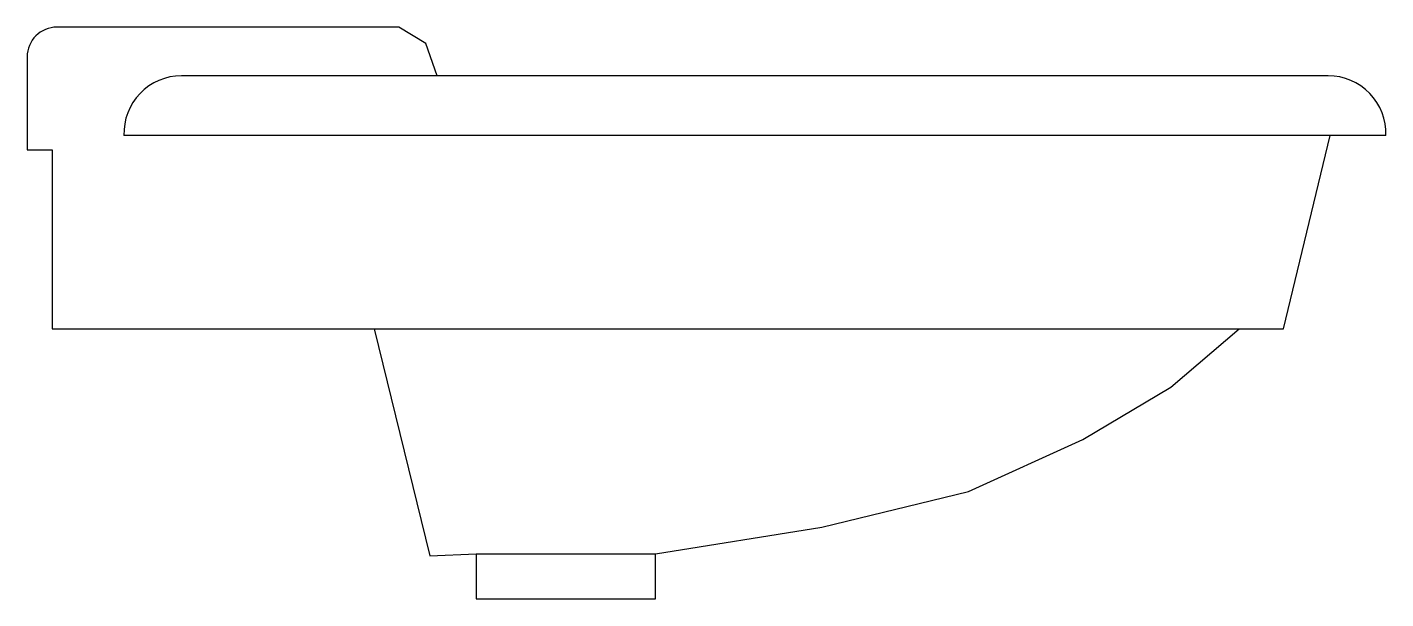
# Model space of a CAD drawing. Header units: millimetres. Extents: x -2916.571 to -2916.116, y 2959.405 to 2959.597.
import ezdxf

# ---------------------------------------------------------------- set-up
doc = ezdxf.new("R2010")
doc.units = ezdxf.units.MM
doc.header["$LTSCALE"] = 10
doc.layers.add('banheiro_louças', color=2, linetype='Continuous')

msp = doc.modelspace()

# ---------------------------------------------------------------- linework, layer by layer
at = {"layer": 'banheiro_louças'}
for p, q in [((-2916.446527525708, 2959.596512392194), (-2916.561096593245, 2959.596512392194)), ((-2916.437492085562, 2959.591076947121), (-2916.446527525708, 2959.596512392194)), ((-2916.433726427987, 2959.580199776207), (-2916.437492085562, 2959.591076947121)), ((-2916.571096593244, 2959.586512392194), (-2916.571096593244, 2959.555406419135)), ((-2916.433726427987, 2959.580199776207), (-2916.519395163828, 2959.580199776207)), ((-2916.135104856867, 2959.580199776207), (-2916.433726427987, 2959.580199776207)), ((-2916.135104856867, 2959.580199776207), (-2916.433726427987, 2959.580199776207)), ((-2916.134462234789, 2959.560199776206), (-2916.538660205916, 2959.560199776206)), ((-2916.115839814779, 2959.560199776206), (-2916.134462234789, 2959.560199776206)), ((-2916.571096593244, 2959.555406419135), (-2916.562688340216, 2959.555406419135)), ((-2916.454852956801, 2959.495261691203), (-2916.43614677008, 2959.419200693537)), ((-2916.43614677008, 2959.419200693537), (-2916.420627687876, 2959.419841798334)), ((-2916.420627687876, 2959.419841798334), (-2916.420627687876, 2959.404728354901)), ((-2916.420627687876, 2959.419841798334), (-2916.360525076856, 2959.419841798334)), ((-2916.360525076856, 2959.404728354901), (-2916.360525076856, 2959.419841798334)), ((-2916.420627687876, 2959.404728354901), (-2916.360525076856, 2959.404728354901))]:
    msp.add_line(p, q, dxfattribs=at)
for points in [[(-2916.562688340216, 2959.555406419135), (-2916.562688340216, 2959.495261691203), (-2916.150080255233, 2959.495261691203), (-2916.134462234789, 2959.560199776206)], [(-2916.360525076856, 2959.419841798334), (-2916.304793592512, 2959.428749497784), (-2916.255618798181, 2959.440760069225), (-2916.217371668231, 2959.458230005167), (-2916.187866791633, 2959.475699890341), (-2916.164918503509, 2959.495261691203)]]:
    msp.add_lwpolyline(points, dxfattribs=at)
for centre, radius, start, end in [((-2916.561096593245, 2959.586512392194), 0.009999999999990905, 90, 180), ((-2916.519395163828, 2959.56092123004), 0.01927854616637669, 90, 182.1446593403638), ((-2916.135104856867, 2959.56092123004), 0.01927854616637669, 357.8553406596362, 90)]:
    msp.add_arc(centre, radius, start, end, dxfattribs=at)

doc.saveas('drawing.dxf')
